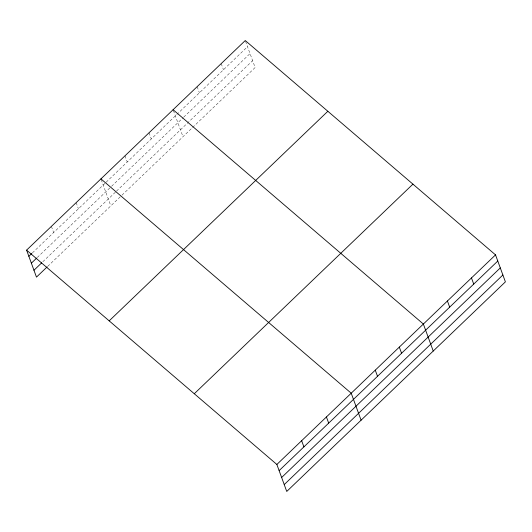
<?xml version="1.0" encoding="UTF-8"?>
<svg xmlns="http://www.w3.org/2000/svg" width="532" height="532" viewBox="0 0 532 532"><rect width="100%" height="100%" fill="white"/><g stroke="black" fill="none" stroke-linecap="round" stroke-linejoin="round"><path stroke-width="0.4" stroke-dasharray="2.66 2" d="M32.392 252.9L105.542 182.782M106.127 182.217L247.513 46.703M37.267 257.508L110.989 186.845M111.58 186.28L183.148 117.678M183.733 117.12L250.027 53.572M42.813 261.764L115.929 191.68M116.515 191.114L252.62 60.655M47.687 266.379L121.376 195.743M121.968 195.178L255.134 67.531L245.538 41.316M221.206 63.601L223.46 69.759M197.153 86.656L199.407 92.814M173.379 110.476L182.975 136.697M149.046 132.761L151.301 138.919M124.993 155.816L127.248 161.974M101.226 179.643L110.822 205.864M76.162 202.626L78.417 208.783M51.378 226.379L53.632 232.537"/><path stroke-width="0.8" d="M26.6 250.133L245.259 40.545L495.525 254.881L505.4 281.867L286.741 491.455L276.866 464.469L26.6 250.133L36.475 277.119L47.095 266.944M28.854 256.291L31.8 253.465M31.368 263.167L36.681 258.073M33.962 270.249L41.629 262.894M109.186 320.863L327.845 111.274M194.28 393.74L412.938 184.145M276.866 464.469L495.525 254.881M279.12 470.627L497.779 261.032M281.634 477.503L500.293 267.909M284.228 484.586L502.886 274.991M173.1 109.712L423.366 324.041L433.241 351.034M100.94 178.872L351.213 393.208L361.088 420.194M471.472 277.93L473.726 284.088M447.419 300.986L449.673 307.144M399.313 347.097L401.567 353.255M375.266 370.152L377.514 376.31M326.429 416.962L328.683 423.12M301.651 440.715L303.905 446.873"/></g></svg>
